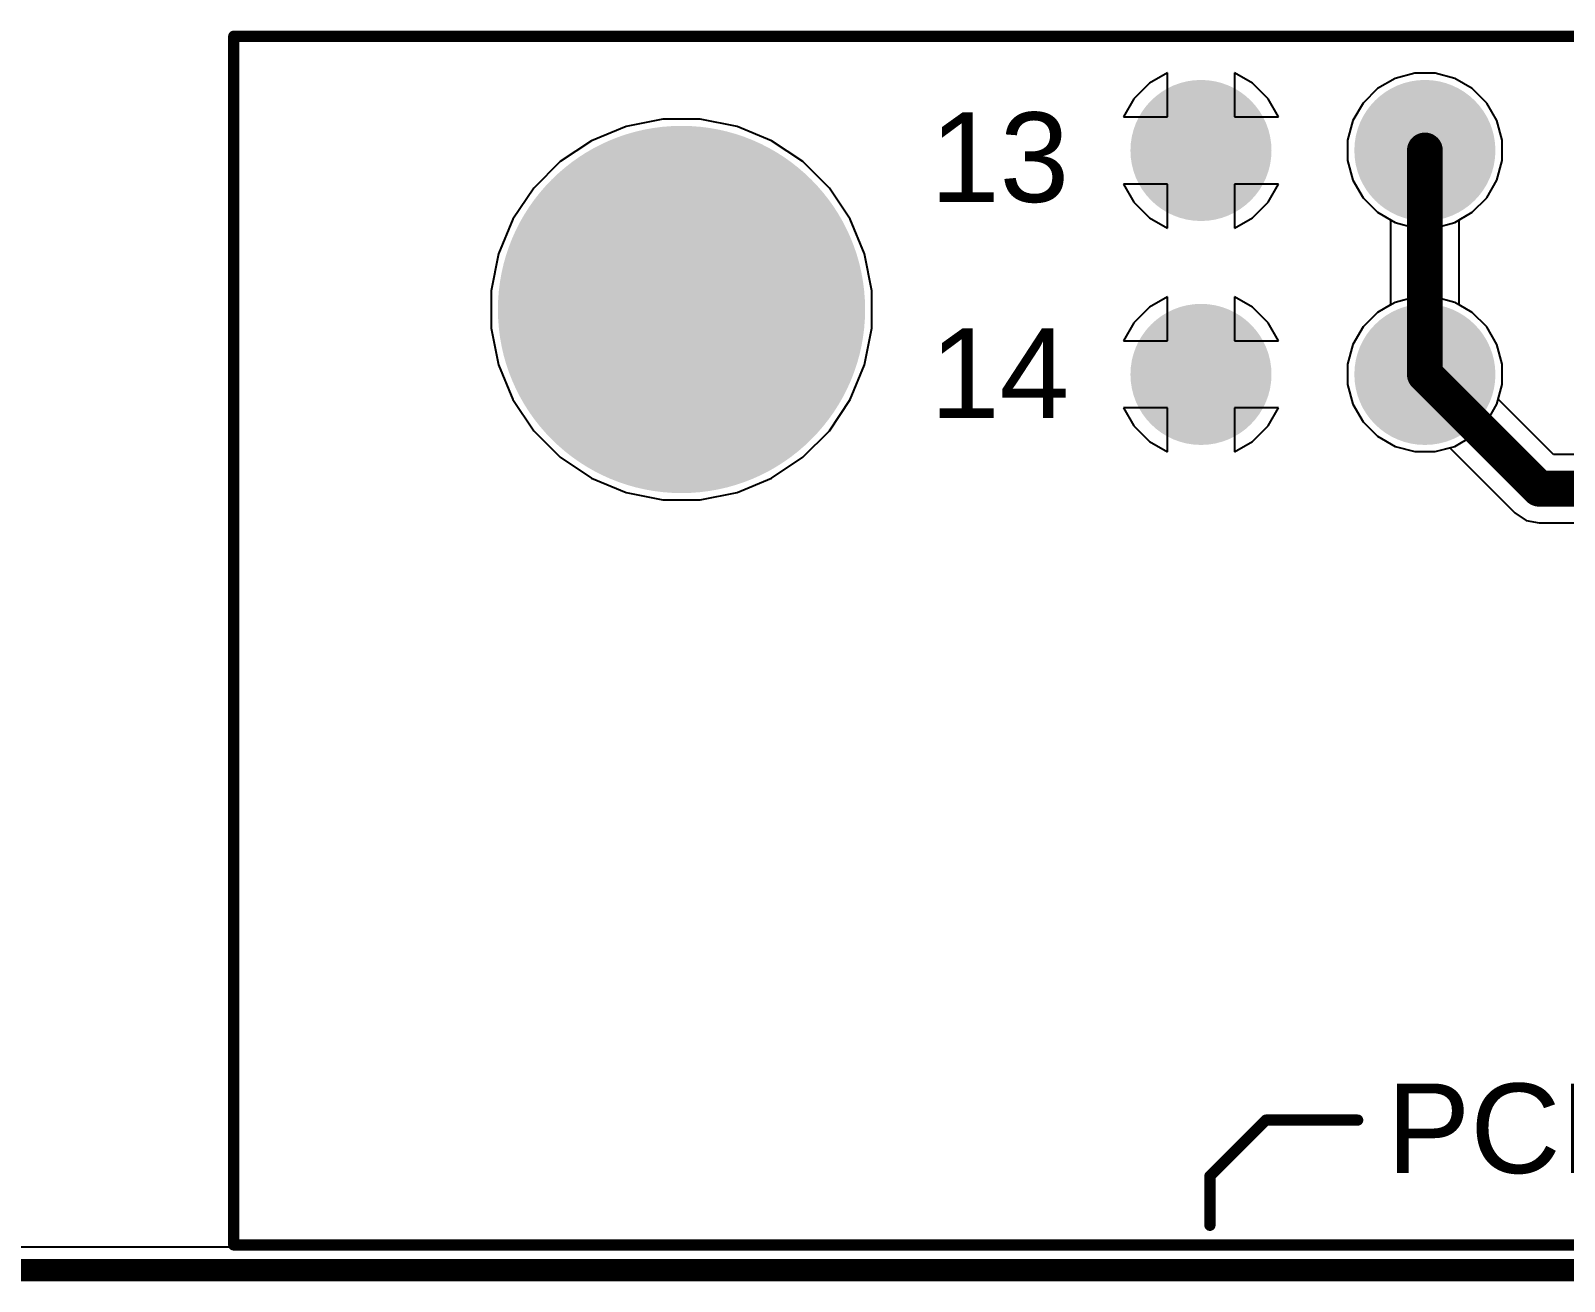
# Model space of a CAD drawing. Header units: inches. Extents: x -0.91 to 3.86, y -0.82 to 4.16.
# Drawn here: x 1.103 to 1.788, y -0.005 to 0.553 of the extents above; entities that cross this region are included whole.
import ezdxf

# ---------------------------------------------------------------- set-up
doc = ezdxf.new("R2010")
doc.units = ezdxf.units.IN
doc.header["$MEASUREMENT"] = 0
for name, color, linetype in [('Board Outline', 216, 'Continuous'), ('Bottom Layer 1', 5, 'Continuous'), ('Bottom Solder', 6, 'Continuous'), ('GND+Signal', 16, 'Continuous'), ('Multi-Layer', 9, 'Continuous'), ('Pad Holes', 156, 'Continuous'), ('PWR+Signal', 76, 'Continuous'), ('Top Layer 1', 1, 'Continuous'), ('Top Overlay', 2, 'Continuous'), ('Top Solder', 216, 'Continuous')]:
    doc.layers.add(name, color=color, linetype=linetype)
doc.styles.add('Arial', font='', dxfattribs={"height": 0.2})
doc.styles.get('Arial').set_extended_font_data('Arial')

# ---------------------------------------------------------------- blocks, each defined once
blk = doc.blocks.new('N3314_5302RB_206')
at = {"layer": 'Bottom Layer 1'}
h = blk.add_hatch(color=5, dxfattribs=at)
edge = h.paths.add_edge_path()
edge.add_arc((-0.3, 0.05), 0.0275, 0, 360)
h = blk.add_hatch(color=5, dxfattribs=at)
edge = h.paths.add_edge_path()
edge.add_arc((-0.2, 0.05), 0.0275, 0, 360)
h = blk.add_hatch(color=5, dxfattribs=at)
edge = h.paths.add_edge_path()
edge.add_arc((-0.532, -0.021), 0.078, 0, 360)
h = blk.add_hatch(color=5, dxfattribs=at)
edge = h.paths.add_edge_path()
edge.add_arc((-0.3, -0.05), 0.0275, 0, 360)
h = blk.add_hatch(color=5, dxfattribs=at)
edge = h.paths.add_edge_path()
edge.add_arc((-0.2, -0.05), 0.0275, 0, 360)
at = {"layer": 'Bottom Solder'}
h = blk.add_hatch(color=6, dxfattribs=at)
edge = h.paths.add_edge_path()
edge.add_arc((-0.3, 0.05), 0.0315, 0, 360)
h = blk.add_hatch(color=6, dxfattribs=at)
edge = h.paths.add_edge_path()
edge.add_arc((-0.2, 0.05), 0.0315, 0, 360)
h = blk.add_hatch(color=6, dxfattribs=at)
edge = h.paths.add_edge_path()
edge.add_arc((-0.532, -0.021), 0.082, 0, 360)
h = blk.add_hatch(color=6, dxfattribs=at)
edge = h.paths.add_edge_path()
edge.add_arc((-0.3, -0.05), 0.0315, 0, 360)
h = blk.add_hatch(color=6, dxfattribs=at)
edge = h.paths.add_edge_path()
edge.add_arc((-0.2, -0.05), 0.0315, 0, 360)
at = {"layer": 'GND+Signal'}
h = blk.add_hatch(color=16, dxfattribs=at)
edge = h.paths.add_edge_path()
edge.add_arc((-0.3, 0.05), 0.0275, 0, 360)
h = blk.add_hatch(color=16, dxfattribs=at)
edge = h.paths.add_edge_path()
edge.add_arc((-0.2, 0.05), 0.0275, 0, 360)
h = blk.add_hatch(color=16, dxfattribs=at)
edge = h.paths.add_edge_path()
edge.add_arc((-0.532, -0.021), 0.078, 0, 360)
h = blk.add_hatch(color=16, dxfattribs=at)
edge = h.paths.add_edge_path()
edge.add_arc((-0.3, -0.05), 0.0275, 0, 360)
h = blk.add_hatch(color=16, dxfattribs=at)
edge = h.paths.add_edge_path()
edge.add_arc((-0.2, -0.05), 0.0275, 0, 360)
at = {"layer": 'Multi-Layer'}
h = blk.add_hatch(color=9, dxfattribs=at)
edge = h.paths.add_edge_path()
edge.add_arc((-0.3, 0.05), 0.0275, 0, 360)
h = blk.add_hatch(color=9, dxfattribs=at)
edge = h.paths.add_edge_path()
edge.add_arc((-0.2, 0.05), 0.0275, 0, 360)
h = blk.add_hatch(color=9, dxfattribs=at)
edge = h.paths.add_edge_path()
edge.add_arc((-0.532, -0.021), 0.078, 0, 360)
h = blk.add_hatch(color=9, dxfattribs=at)
edge = h.paths.add_edge_path()
edge.add_arc((-0.3, -0.05), 0.0275, 0, 360)
h = blk.add_hatch(color=9, dxfattribs=at)
edge = h.paths.add_edge_path()
edge.add_arc((-0.2, -0.05), 0.0275, 0, 360)
at = {"layer": 'Pad Holes'}
h = blk.add_hatch(color=7, dxfattribs=at)
edge = h.paths.add_edge_path()
edge.add_arc((-0.3, 0.05), 0.0175, 0, 360)
h = blk.add_hatch(color=7, dxfattribs=at)
edge = h.paths.add_edge_path()
edge.add_arc((-0.2, 0.05), 0.0175, 0, 360)
h = blk.add_hatch(color=7, dxfattribs=at)
edge = h.paths.add_edge_path()
edge.add_arc((-0.532, -0.021), 0.058, 0, 360)
h = blk.add_hatch(color=7, dxfattribs=at)
edge = h.paths.add_edge_path()
edge.add_arc((-0.3, -0.05), 0.0175, 0, 360)
h = blk.add_hatch(color=7, dxfattribs=at)
edge = h.paths.add_edge_path()
edge.add_arc((-0.2, -0.05), 0.0175, 0, 360)
at = {"layer": 'PWR+Signal'}
h = blk.add_hatch(color=76, dxfattribs=at)
edge = h.paths.add_edge_path()
edge.add_arc((-0.3, 0.05), 0.0275, 0, 360)
h = blk.add_hatch(color=76, dxfattribs=at)
edge = h.paths.add_edge_path()
edge.add_arc((-0.2, 0.05), 0.0275, 0, 360)
h = blk.add_hatch(color=76, dxfattribs=at)
edge = h.paths.add_edge_path()
edge.add_arc((-0.532, -0.021), 0.078, 0, 360)
h = blk.add_hatch(color=76, dxfattribs=at)
edge = h.paths.add_edge_path()
edge.add_arc((-0.3, -0.05), 0.0275, 0, 360)
h = blk.add_hatch(color=76, dxfattribs=at)
edge = h.paths.add_edge_path()
edge.add_arc((-0.2, -0.05), 0.0275, 0, 360)
at = {"layer": 'Top Layer 1'}
h = blk.add_hatch(color=1, dxfattribs=at)
edge = h.paths.add_edge_path()
edge.add_arc((-0.3, 0.05), 0.0275, 0, 360)
h = blk.add_hatch(color=1, dxfattribs=at)
edge = h.paths.add_edge_path()
edge.add_arc((-0.2, 0.05), 0.0275, 0, 360)
h = blk.add_hatch(color=1, dxfattribs=at)
edge = h.paths.add_edge_path()
edge.add_arc((-0.532, -0.021), 0.078, 0, 360)
h = blk.add_hatch(color=1, dxfattribs=at)
edge = h.paths.add_edge_path()
edge.add_arc((-0.3, -0.05), 0.0275, 0, 360)
h = blk.add_hatch(color=1, dxfattribs=at)
edge = h.paths.add_edge_path()
edge.add_arc((-0.2, -0.05), 0.0275, 0, 360)
at = {"layer": 'Top Solder'}
h = blk.add_hatch(color=216, dxfattribs=at)
edge = h.paths.add_edge_path()
edge.add_arc((-0.3, 0.05), 0.0315, 0, 360)
h = blk.add_hatch(color=216, dxfattribs=at)
edge = h.paths.add_edge_path()
edge.add_arc((-0.2, 0.05), 0.0315, 0, 360)
h = blk.add_hatch(color=216, dxfattribs=at)
edge = h.paths.add_edge_path()
edge.add_arc((-0.532, -0.021), 0.082, 0, 360)
h = blk.add_hatch(color=216, dxfattribs=at)
edge = h.paths.add_edge_path()
edge.add_arc((-0.3, -0.05), 0.0315, 0, 360)
h = blk.add_hatch(color=216, dxfattribs=at)
edge = h.paths.add_edge_path()
edge.add_arc((-0.2, -0.05), 0.0315, 0, 360)
at = {"layer": 'Top Overlay'}
for points in [[(-0.732, -0.43876, 0.005, 0.005, 0), (-0.732, 0.101, 0.005, 0.005, 0)], [(-0.732, 0.101, 0.005, 0.005, 0), (0.732, 0.101, 0.005, 0.005, 0)], [(-0.296, -0.408, 0.005, 0.005, 0), (-0.271, -0.383, 0.005, 0.005, 0)], [(-0.271, -0.383, 0.005, 0.005, 0), (-0.23, -0.383, 0.005, 0.005, 0)], [(-0.296, -0.43, 0.005, 0.005, 0), (-0.296, -0.408, 0.005, 0.005, 0)], [(-0.732, -0.43876, 0.005, 0.005, 0), (0.732, -0.43876, 0.005, 0.005, 0)]]:
    blk.add_lwpolyline(points, format="xyseb", dxfattribs=at)
for points in [[(-0.73325, 0.101, 0.0025, 0.0025, 1), (-0.73075, 0.101, 0.0025, 0.0025, 1)], [(-0.73325, 0.101, 0.0025, 0.0025, 1), (-0.73075, 0.101, 0.0025, 0.0025, 1)], [(-0.27225, -0.383, 0.0025, 0.0025, 1), (-0.26975, -0.383, 0.0025, 0.0025, 1)], [(-0.27225, -0.383, 0.0025, 0.0025, 1), (-0.26975, -0.383, 0.0025, 0.0025, 1)], [(-0.23125, -0.383, 0.0025, 0.0025, 1), (-0.22875, -0.383, 0.0025, 0.0025, 1)], [(-0.29725, -0.408, 0.0025, 0.0025, 1), (-0.29475, -0.408, 0.0025, 0.0025, 1)], [(-0.29725, -0.408, 0.0025, 0.0025, 1), (-0.29475, -0.408, 0.0025, 0.0025, 1)], [(-0.29725, -0.43, 0.0025, 0.0025, 1), (-0.29475, -0.43, 0.0025, 0.0025, 1)], [(-0.73325, -0.43876, 0.0025, 0.0025, 1), (-0.73075, -0.43876, 0.0025, 0.0025, 1)], [(-0.73325, -0.43876, 0.0025, 0.0025, 1), (-0.73075, -0.43876, 0.0025, 0.0025, 1)]]:
    blk.add_lwpolyline(points, format="xyseb", close=True, dxfattribs=at)
at = {"layer": 'Top Overlay', "style": 'Arial'}
for s, p in [('13', (-0.421, 0.027)), ('14', (-0.421, -0.06945)), ('PCB Edge', (-0.217, -0.40667))]:
    blk.add_text(s, height=0.04, rotation=360, dxfattribs=at).set_placement(p)

msp = doc.modelspace()

# ---------------------------------------------------------------- linework, layer by layer
at = {"layer": 'Board Outline'}
msp.add_lwpolyline([(0, 0, 0.01, 0.01, 0), (3.85, 0, 0.01, 0.01, 0)], format="xyseb", dxfattribs=at)
at = {"layer": 'Bottom Layer 1'}
for p, q in [((1.611, 0.53464), (1.60298, 0.53001)), ((1.611, 0.515), (1.611, 0.53464)), ((1.64903, 0.53001), (1.641, 0.53464)), ((1.641, 0.53464), (1.641, 0.515)), ((1.72146, 0.5345), (1.71268, 0.53215)), ((1.73054, 0.5345), (1.72146, 0.5345)), ((1.73932, 0.53215), (1.73054, 0.5345)), ((1.60298, 0.53001), (1.59599, 0.52303)), ((1.65601, 0.52303), (1.64903, 0.53001)), ((1.70482, 0.52761), (1.69839, 0.52118)), ((1.71268, 0.53215), (1.70482, 0.52761)), ((1.74718, 0.52761), (1.73932, 0.53215)), ((1.75361, 0.52118), (1.74718, 0.52761)), ((1.59599, 0.52303), (1.59136, 0.515)), ((1.66064, 0.515), (1.65601, 0.52303)), ((1.69839, 0.52118), (1.69385, 0.51332)), ((1.75815, 0.51332), (1.75361, 0.52118)), ((1.38563, 0.514), (1.36921, 0.51073)), ((1.40237, 0.514), (1.38563, 0.514)), ((1.41879, 0.51073), (1.40237, 0.514)), ((1.59136, 0.515), (1.611, 0.515)), ((1.641, 0.515), (1.66064, 0.515)), ((1.36921, 0.51073), (1.35374, 0.50433)), ((1.43426, 0.50433), (1.41879, 0.51073)), ((1.69385, 0.51332), (1.6915, 0.50454)), ((1.7605, 0.50454), (1.75815, 0.51332)), ((1.35374, 0.50433), (1.33982, 0.49502)), ((1.44819, 0.49502), (1.43426, 0.50433)), ((1.6915, 0.50454), (1.6915, 0.49546)), ((1.7605, 0.49546), (1.7605, 0.50454)), ((1.33982, 0.49502), (1.32798, 0.48318)), ((1.46002, 0.48318), (1.44819, 0.49502)), ((1.6915, 0.49546), (1.69385, 0.48668)), ((1.75815, 0.48668), (1.7605, 0.49546)), ((1.69385, 0.48668), (1.69839, 0.47882)), ((1.75361, 0.47882), (1.75815, 0.48668)), ((1.32798, 0.48318), (1.31867, 0.46926)), ((1.46933, 0.46926), (1.46002, 0.48318)), ((1.611, 0.485), (1.59136, 0.485)), ((1.59136, 0.485), (1.59599, 0.47697)), ((1.611, 0.46536), (1.611, 0.485)), ((1.66064, 0.485), (1.641, 0.485)), ((1.641, 0.485), (1.641, 0.46536)), ((1.65601, 0.47697), (1.66064, 0.485)), ((1.59599, 0.47697), (1.60298, 0.46999)), ((1.64903, 0.46999), (1.65601, 0.47697)), ((1.69839, 0.47882), (1.70482, 0.47239)), ((1.74718, 0.47239), (1.75361, 0.47882)), ((1.31867, 0.46926), (1.31227, 0.45379)), ((1.47573, 0.45379), (1.46933, 0.46926)), ((1.60298, 0.46999), (1.611, 0.46536)), ((1.641, 0.46536), (1.64903, 0.46999)), ((1.70482, 0.47239), (1.71071, 0.46899)), ((1.71071, 0.46899), (1.71071, 0.43101)), ((1.74129, 0.46899), (1.74718, 0.47239)), ((1.74129, 0.43101), (1.74129, 0.46899)), ((1.31227, 0.45379), (1.309, 0.43737)), ((1.479, 0.43737), (1.47573, 0.45379)), ((1.309, 0.43737), (1.309, 0.42063)), ((1.479, 0.42063), (1.479, 0.43737)), ((1.611, 0.43464), (1.60298, 0.43001)), ((1.611, 0.415), (1.611, 0.43464)), ((1.64903, 0.43001), (1.641, 0.43464)), ((1.641, 0.43464), (1.641, 0.415)), ((1.60298, 0.43001), (1.59599, 0.42303)), ((1.65601, 0.42303), (1.64903, 0.43001)), ((1.70482, 0.42761), (1.69839, 0.42118)), ((1.71071, 0.43101), (1.70482, 0.42761)), ((1.74718, 0.42761), (1.74129, 0.43101)), ((1.75361, 0.42118), (1.74718, 0.42761)), ((1.309, 0.42063), (1.31227, 0.40421)), ((1.47573, 0.40421), (1.479, 0.42063)), ((1.59599, 0.42303), (1.59136, 0.415)), ((1.66064, 0.415), (1.65601, 0.42303)), ((1.69839, 0.42118), (1.69385, 0.41332)), ((1.75815, 0.41332), (1.75361, 0.42118)), ((1.59136, 0.415), (1.611, 0.415)), ((1.641, 0.415), (1.66064, 0.415)), ((1.69385, 0.41332), (1.6915, 0.40454)), ((1.7605, 0.40454), (1.75815, 0.41332)), ((1.31227, 0.40421), (1.31867, 0.38874)), ((1.46933, 0.38874), (1.47573, 0.40421)), ((1.6915, 0.40454), (1.6915, 0.39546)), ((1.7605, 0.39546), (1.7605, 0.40454)), ((1.6915, 0.39546), (1.69385, 0.38668)), ((1.75874, 0.38889), (1.7605, 0.39546)), ((1.31867, 0.38874), (1.32798, 0.37482)), ((1.46002, 0.37482), (1.46933, 0.38874)), ((1.611, 0.385), (1.59136, 0.385)), ((1.59136, 0.385), (1.59599, 0.37697)), ((1.611, 0.36536), (1.611, 0.385)), ((1.66064, 0.385), (1.641, 0.385)), ((1.641, 0.385), (1.641, 0.36536)), ((1.65601, 0.37697), (1.66064, 0.385)), ((1.69385, 0.38668), (1.69839, 0.37882)), ((1.7834, 0.36423), (1.75874, 0.38889)), ((1.59599, 0.37697), (1.60298, 0.36999)), ((1.64903, 0.36999), (1.65601, 0.37697)), ((1.69839, 0.37882), (1.70482, 0.37239)), ((1.32798, 0.37482), (1.33982, 0.36298)), ((1.44819, 0.36298), (1.46002, 0.37482)), ((1.60298, 0.36999), (1.611, 0.36536)), ((1.641, 0.36536), (1.64903, 0.36999)), ((1.70482, 0.37239), (1.71268, 0.36785)), ((1.71268, 0.36785), (1.72146, 0.3655)), ((1.72146, 0.3655), (1.73054, 0.3655)), ((1.73054, 0.3655), (1.73711, 0.36726)), ((1.73711, 0.36726), (1.76625, 0.33813)), ((1.80895, 0.36423), (1.7834, 0.36423)), ((1.33982, 0.36298), (1.35374, 0.35367)), ((1.43426, 0.35367), (1.44819, 0.36298)), ((1.35374, 0.35367), (1.36921, 0.34727)), ((1.41879, 0.34727), (1.43426, 0.35367)), ((1.36921, 0.34727), (1.38563, 0.344)), ((1.38563, 0.344), (1.40237, 0.344)), ((1.40237, 0.344), (1.41879, 0.34727)), ((1.76625, 0.33813), (1.77121, 0.33481)), ((1.77121, 0.33481), (1.77706, 0.33365)), ((1.77706, 0.33365), (2.30294, 0.33365)), ((3.8398, 0.0102), (0.0102, 0.0102))]:
    msp.add_line(p, q, dxfattribs=at)
for points in [[(1.726, 0.4, 0.016, 0.016, 0), (1.726, 0.5, 0.016, 0.016, 0)], [(1.726, 0.4, 0.016, 0.016, 0), (1.77706, 0.34894, 0.016, 0.016, 0)], [(1.77706, 0.34894, 0.016, 0.016, 0), (2.30294, 0.34894, 0.016, 0.016, 0)]]:
    msp.add_lwpolyline(points, format="xyseb", dxfattribs=at)
for points in [[(1.722, 0.5, 0.008, 0.008, 1), (1.73, 0.5, 0.008, 0.008, 1)], [(1.722, 0.4, 0.008, 0.008, 1), (1.73, 0.4, 0.008, 0.008, 1)], [(1.722, 0.4, 0.008, 0.008, 1), (1.73, 0.4, 0.008, 0.008, 1)], [(1.77306, 0.34894, 0.008, 0.008, 1), (1.78106, 0.34894, 0.008, 0.008, 1)], [(1.77306, 0.34894, 0.008, 0.008, 1), (1.78106, 0.34894, 0.008, 0.008, 1)]]:
    msp.add_lwpolyline(points, format="xyseb", close=True, dxfattribs=at)
at = {"layer": 'GND+Signal'}
for p, q in [((1.611, 0.53464), (1.60298, 0.53001)), ((1.611, 0.515), (1.611, 0.53464)), ((1.64903, 0.53001), (1.641, 0.53464)), ((1.641, 0.53464), (1.641, 0.515)), ((1.72146, 0.5345), (1.71268, 0.53215)), ((1.73054, 0.5345), (1.72146, 0.5345)), ((1.73932, 0.53215), (1.73054, 0.5345)), ((1.60298, 0.53001), (1.59599, 0.52303)), ((1.65601, 0.52303), (1.64903, 0.53001)), ((1.70482, 0.52761), (1.69839, 0.52118)), ((1.71268, 0.53215), (1.70482, 0.52761)), ((1.74718, 0.52761), (1.73932, 0.53215)), ((1.75361, 0.52118), (1.74718, 0.52761)), ((1.59599, 0.52303), (1.59136, 0.515)), ((1.66064, 0.515), (1.65601, 0.52303)), ((1.69839, 0.52118), (1.69385, 0.51332)), ((1.75815, 0.51332), (1.75361, 0.52118)), ((1.38563, 0.514), (1.36921, 0.51073)), ((1.40237, 0.514), (1.38563, 0.514)), ((1.41879, 0.51073), (1.40237, 0.514)), ((1.59136, 0.515), (1.611, 0.515)), ((1.641, 0.515), (1.66064, 0.515)), ((1.36921, 0.51073), (1.35374, 0.50433)), ((1.43426, 0.50433), (1.41879, 0.51073)), ((1.69385, 0.51332), (1.6915, 0.50454)), ((1.7605, 0.50454), (1.75815, 0.51332)), ((1.35374, 0.50433), (1.33982, 0.49502)), ((1.44819, 0.49502), (1.43426, 0.50433)), ((1.6915, 0.50454), (1.6915, 0.49546)), ((1.7605, 0.49546), (1.7605, 0.50454)), ((1.33982, 0.49502), (1.32798, 0.48318)), ((1.46002, 0.48318), (1.44819, 0.49502)), ((1.6915, 0.49546), (1.69385, 0.48668)), ((1.75815, 0.48668), (1.7605, 0.49546)), ((1.69385, 0.48668), (1.69839, 0.47882)), ((1.75361, 0.47882), (1.75815, 0.48668)), ((1.32798, 0.48318), (1.31867, 0.46926)), ((1.46933, 0.46926), (1.46002, 0.48318)), ((1.611, 0.485), (1.59136, 0.485)), ((1.59136, 0.485), (1.59599, 0.47697)), ((1.611, 0.46536), (1.611, 0.485)), ((1.66064, 0.485), (1.641, 0.485)), ((1.641, 0.485), (1.641, 0.46536)), ((1.65601, 0.47697), (1.66064, 0.485)), ((1.59599, 0.47697), (1.60298, 0.46999)), ((1.64903, 0.46999), (1.65601, 0.47697)), ((1.69839, 0.47882), (1.70482, 0.47239)), ((1.74718, 0.47239), (1.75361, 0.47882)), ((1.31867, 0.46926), (1.31227, 0.45379)), ((1.47573, 0.45379), (1.46933, 0.46926)), ((1.60298, 0.46999), (1.611, 0.46536)), ((1.641, 0.46536), (1.64903, 0.46999)), ((1.70482, 0.47239), (1.71268, 0.46785)), ((1.71268, 0.46785), (1.72146, 0.4655)), ((1.73054, 0.4655), (1.73932, 0.46785)), ((1.73932, 0.46785), (1.74718, 0.47239)), ((1.72146, 0.4655), (1.73054, 0.4655)), ((1.31227, 0.45379), (1.309, 0.43737)), ((1.479, 0.43737), (1.47573, 0.45379)), ((1.309, 0.43737), (1.309, 0.42063)), ((1.479, 0.42063), (1.479, 0.43737)), ((1.611, 0.43464), (1.60298, 0.43001)), ((1.611, 0.415), (1.611, 0.43464)), ((1.64903, 0.43001), (1.641, 0.43464)), ((1.641, 0.43464), (1.641, 0.415)), ((1.71268, 0.43215), (1.70482, 0.42761)), ((1.72146, 0.4345), (1.71268, 0.43215)), ((1.73054, 0.4345), (1.72146, 0.4345)), ((1.73932, 0.43215), (1.73054, 0.4345)), ((1.74718, 0.42761), (1.73932, 0.43215)), ((1.60298, 0.43001), (1.59599, 0.42303)), ((1.65601, 0.42303), (1.64903, 0.43001)), ((1.70482, 0.42761), (1.69839, 0.42118)), ((1.75361, 0.42118), (1.74718, 0.42761)), ((1.309, 0.42063), (1.31227, 0.40421)), ((1.47573, 0.40421), (1.479, 0.42063)), ((1.59599, 0.42303), (1.59136, 0.415)), ((1.66064, 0.415), (1.65601, 0.42303)), ((1.69839, 0.42118), (1.69385, 0.41332)), ((1.75815, 0.41332), (1.75361, 0.42118)), ((1.59136, 0.415), (1.611, 0.415)), ((1.641, 0.415), (1.66064, 0.415)), ((1.69385, 0.41332), (1.6915, 0.40454)), ((1.7605, 0.40454), (1.75815, 0.41332)), ((1.31227, 0.40421), (1.31867, 0.38874)), ((1.46933, 0.38874), (1.47573, 0.40421)), ((1.6915, 0.40454), (1.6915, 0.39546)), ((1.7605, 0.39546), (1.7605, 0.40454)), ((1.6915, 0.39546), (1.69385, 0.38668)), ((1.75815, 0.38668), (1.7605, 0.39546)), ((1.31867, 0.38874), (1.32798, 0.37482)), ((1.46002, 0.37482), (1.46933, 0.38874)), ((1.611, 0.385), (1.59136, 0.385)), ((1.59136, 0.385), (1.59599, 0.37697)), ((1.611, 0.36536), (1.611, 0.385)), ((1.66064, 0.385), (1.641, 0.385)), ((1.641, 0.385), (1.641, 0.36536)), ((1.65601, 0.37697), (1.66064, 0.385)), ((1.69385, 0.38668), (1.69839, 0.37882)), ((1.75361, 0.37882), (1.75815, 0.38668)), ((1.59599, 0.37697), (1.60298, 0.36999)), ((1.64903, 0.36999), (1.65601, 0.37697)), ((1.69839, 0.37882), (1.70482, 0.37239)), ((1.74718, 0.37239), (1.75361, 0.37882)), ((1.32798, 0.37482), (1.33982, 0.36298)), ((1.44819, 0.36298), (1.46002, 0.37482)), ((1.60298, 0.36999), (1.611, 0.36536)), ((1.641, 0.36536), (1.64903, 0.36999)), ((1.70482, 0.37239), (1.71268, 0.36785)), ((1.73932, 0.36785), (1.74718, 0.37239)), ((1.71268, 0.36785), (1.72146, 0.3655)), ((1.72146, 0.3655), (1.73054, 0.3655)), ((1.73054, 0.3655), (1.73932, 0.36785)), ((1.33982, 0.36298), (1.35374, 0.35367)), ((1.43426, 0.35367), (1.44819, 0.36298)), ((1.35374, 0.35367), (1.36921, 0.34727)), ((1.41879, 0.34727), (1.43426, 0.35367)), ((1.36921, 0.34727), (1.38563, 0.344)), ((1.38563, 0.344), (1.40237, 0.344)), ((1.40237, 0.344), (1.41879, 0.34727)), ((3.8398, 0.0102), (0.0102, 0.0102))]:
    msp.add_line(p, q, dxfattribs=at)
at = {"layer": 'PWR+Signal'}
for p, q in [((1.611, 0.53464), (1.60298, 0.53001)), ((1.611, 0.515), (1.611, 0.53464)), ((1.64903, 0.53001), (1.641, 0.53464)), ((1.641, 0.53464), (1.641, 0.515)), ((1.72146, 0.5345), (1.71268, 0.53215)), ((1.73054, 0.5345), (1.72146, 0.5345)), ((1.73932, 0.53215), (1.73054, 0.5345)), ((1.60298, 0.53001), (1.59599, 0.52303)), ((1.65601, 0.52303), (1.64903, 0.53001)), ((1.70482, 0.52761), (1.69839, 0.52118)), ((1.71268, 0.53215), (1.70482, 0.52761)), ((1.74718, 0.52761), (1.73932, 0.53215)), ((1.75361, 0.52118), (1.74718, 0.52761)), ((1.59599, 0.52303), (1.59136, 0.515)), ((1.66064, 0.515), (1.65601, 0.52303)), ((1.69839, 0.52118), (1.69385, 0.51332)), ((1.75815, 0.51332), (1.75361, 0.52118)), ((1.38563, 0.514), (1.36921, 0.51073)), ((1.40237, 0.514), (1.38563, 0.514)), ((1.41879, 0.51073), (1.40237, 0.514)), ((1.59136, 0.515), (1.611, 0.515)), ((1.641, 0.515), (1.66064, 0.515)), ((1.36921, 0.51073), (1.35374, 0.50433)), ((1.43426, 0.50433), (1.41879, 0.51073)), ((1.69385, 0.51332), (1.6915, 0.50454)), ((1.7605, 0.50454), (1.75815, 0.51332)), ((1.35374, 0.50433), (1.33982, 0.49502)), ((1.44819, 0.49502), (1.43426, 0.50433)), ((1.6915, 0.50454), (1.6915, 0.49546)), ((1.7605, 0.49546), (1.7605, 0.50454)), ((1.33982, 0.49502), (1.32798, 0.48318)), ((1.46002, 0.48318), (1.44819, 0.49502)), ((1.6915, 0.49546), (1.69385, 0.48668)), ((1.75815, 0.48668), (1.7605, 0.49546)), ((1.69385, 0.48668), (1.69839, 0.47882)), ((1.75361, 0.47882), (1.75815, 0.48668)), ((1.32798, 0.48318), (1.31867, 0.46926)), ((1.46933, 0.46926), (1.46002, 0.48318)), ((1.611, 0.485), (1.59136, 0.485)), ((1.59136, 0.485), (1.59599, 0.47697)), ((1.611, 0.46536), (1.611, 0.485)), ((1.66064, 0.485), (1.641, 0.485)), ((1.641, 0.485), (1.641, 0.46536)), ((1.65601, 0.47697), (1.66064, 0.485)), ((1.59599, 0.47697), (1.60298, 0.46999)), ((1.64903, 0.46999), (1.65601, 0.47697)), ((1.69839, 0.47882), (1.70482, 0.47239)), ((1.74718, 0.47239), (1.75361, 0.47882)), ((1.31867, 0.46926), (1.31227, 0.45379)), ((1.47573, 0.45379), (1.46933, 0.46926)), ((1.60298, 0.46999), (1.611, 0.46536)), ((1.641, 0.46536), (1.64903, 0.46999)), ((1.70482, 0.47239), (1.71268, 0.46785)), ((1.71268, 0.46785), (1.72146, 0.4655)), ((1.73054, 0.4655), (1.73932, 0.46785)), ((1.73932, 0.46785), (1.74718, 0.47239)), ((1.72146, 0.4655), (1.73054, 0.4655)), ((1.31227, 0.45379), (1.309, 0.43737)), ((1.479, 0.43737), (1.47573, 0.45379)), ((1.309, 0.43737), (1.309, 0.42063)), ((1.479, 0.42063), (1.479, 0.43737)), ((1.611, 0.43464), (1.60298, 0.43001)), ((1.611, 0.415), (1.611, 0.43464)), ((1.64903, 0.43001), (1.641, 0.43464)), ((1.641, 0.43464), (1.641, 0.415)), ((1.71268, 0.43215), (1.70482, 0.42761)), ((1.72146, 0.4345), (1.71268, 0.43215)), ((1.73054, 0.4345), (1.72146, 0.4345)), ((1.73932, 0.43215), (1.73054, 0.4345)), ((1.74718, 0.42761), (1.73932, 0.43215)), ((1.60298, 0.43001), (1.59599, 0.42303)), ((1.65601, 0.42303), (1.64903, 0.43001)), ((1.70482, 0.42761), (1.69839, 0.42118)), ((1.75361, 0.42118), (1.74718, 0.42761)), ((1.309, 0.42063), (1.31227, 0.40421)), ((1.47573, 0.40421), (1.479, 0.42063)), ((1.59599, 0.42303), (1.59136, 0.415)), ((1.66064, 0.415), (1.65601, 0.42303)), ((1.69839, 0.42118), (1.69385, 0.41332)), ((1.75815, 0.41332), (1.75361, 0.42118)), ((1.59136, 0.415), (1.611, 0.415)), ((1.641, 0.415), (1.66064, 0.415)), ((1.69385, 0.41332), (1.6915, 0.40454)), ((1.7605, 0.40454), (1.75815, 0.41332)), ((1.31227, 0.40421), (1.31867, 0.38874)), ((1.46933, 0.38874), (1.47573, 0.40421)), ((1.6915, 0.40454), (1.6915, 0.39546)), ((1.7605, 0.39546), (1.7605, 0.40454)), ((1.6915, 0.39546), (1.69385, 0.38668)), ((1.75815, 0.38668), (1.7605, 0.39546)), ((1.31867, 0.38874), (1.32798, 0.37482)), ((1.46002, 0.37482), (1.46933, 0.38874)), ((1.611, 0.385), (1.59136, 0.385)), ((1.59136, 0.385), (1.59599, 0.37697)), ((1.611, 0.36536), (1.611, 0.385)), ((1.66064, 0.385), (1.641, 0.385)), ((1.641, 0.385), (1.641, 0.36536)), ((1.65601, 0.37697), (1.66064, 0.385)), ((1.69385, 0.38668), (1.69839, 0.37882)), ((1.75361, 0.37882), (1.75815, 0.38668)), ((1.59599, 0.37697), (1.60298, 0.36999)), ((1.64903, 0.36999), (1.65601, 0.37697)), ((1.69839, 0.37882), (1.70482, 0.37239)), ((1.74718, 0.37239), (1.75361, 0.37882)), ((1.32798, 0.37482), (1.33982, 0.36298)), ((1.44819, 0.36298), (1.46002, 0.37482)), ((1.60298, 0.36999), (1.611, 0.36536)), ((1.641, 0.36536), (1.64903, 0.36999)), ((1.70482, 0.37239), (1.71268, 0.36785)), ((1.73932, 0.36785), (1.74718, 0.37239)), ((1.71268, 0.36785), (1.72146, 0.3655)), ((1.72146, 0.3655), (1.73054, 0.3655)), ((1.73054, 0.3655), (1.73932, 0.36785)), ((1.33982, 0.36298), (1.35374, 0.35367)), ((1.43426, 0.35367), (1.44819, 0.36298)), ((1.35374, 0.35367), (1.36921, 0.34727)), ((1.41879, 0.34727), (1.43426, 0.35367)), ((1.36921, 0.34727), (1.38563, 0.344)), ((1.38563, 0.344), (1.40237, 0.344)), ((1.40237, 0.344), (1.41879, 0.34727)), ((3.8398, 0.0102), (0.0102, 0.0102))]:
    msp.add_line(p, q, dxfattribs=at)
at = {"layer": 'Top Layer 1'}
for p, q in [((1.611, 0.53464), (1.60298, 0.53001)), ((1.611, 0.515), (1.611, 0.53464)), ((1.64903, 0.53001), (1.641, 0.53464)), ((1.641, 0.53464), (1.641, 0.515)), ((1.72146, 0.5345), (1.71268, 0.53215)), ((1.73054, 0.5345), (1.72146, 0.5345)), ((1.73932, 0.53215), (1.73054, 0.5345)), ((1.60298, 0.53001), (1.59599, 0.52303)), ((1.65601, 0.52303), (1.64903, 0.53001)), ((1.70482, 0.52761), (1.69839, 0.52118)), ((1.71268, 0.53215), (1.70482, 0.52761)), ((1.74718, 0.52761), (1.73932, 0.53215)), ((1.75361, 0.52118), (1.74718, 0.52761)), ((1.59599, 0.52303), (1.59136, 0.515)), ((1.66064, 0.515), (1.65601, 0.52303)), ((1.69839, 0.52118), (1.69385, 0.51332)), ((1.75815, 0.51332), (1.75361, 0.52118)), ((1.38563, 0.514), (1.36921, 0.51073)), ((1.40237, 0.514), (1.38563, 0.514)), ((1.41879, 0.51073), (1.40237, 0.514)), ((1.59136, 0.515), (1.611, 0.515)), ((1.641, 0.515), (1.66064, 0.515)), ((1.36921, 0.51073), (1.35374, 0.50433)), ((1.43426, 0.50433), (1.41879, 0.51073)), ((1.69385, 0.51332), (1.6915, 0.50454)), ((1.7605, 0.50454), (1.75815, 0.51332)), ((1.35374, 0.50433), (1.33982, 0.49502)), ((1.44819, 0.49502), (1.43426, 0.50433)), ((1.6915, 0.50454), (1.6915, 0.49546)), ((1.7605, 0.49546), (1.7605, 0.50454)), ((1.33982, 0.49502), (1.32798, 0.48318)), ((1.46002, 0.48318), (1.44819, 0.49502)), ((1.6915, 0.49546), (1.69385, 0.48668)), ((1.75815, 0.48668), (1.7605, 0.49546)), ((1.69385, 0.48668), (1.69839, 0.47882)), ((1.75361, 0.47882), (1.75815, 0.48668)), ((1.32798, 0.48318), (1.31867, 0.46926)), ((1.46933, 0.46926), (1.46002, 0.48318)), ((1.611, 0.485), (1.59136, 0.485)), ((1.59136, 0.485), (1.59599, 0.47697)), ((1.611, 0.46536), (1.611, 0.485)), ((1.66064, 0.485), (1.641, 0.485)), ((1.641, 0.485), (1.641, 0.46536)), ((1.65601, 0.47697), (1.66064, 0.485)), ((1.59599, 0.47697), (1.60298, 0.46999)), ((1.64903, 0.46999), (1.65601, 0.47697)), ((1.69839, 0.47882), (1.70482, 0.47239)), ((1.74718, 0.47239), (1.75361, 0.47882)), ((1.31867, 0.46926), (1.31227, 0.45379)), ((1.47573, 0.45379), (1.46933, 0.46926)), ((1.60298, 0.46999), (1.611, 0.46536)), ((1.641, 0.46536), (1.64903, 0.46999)), ((1.70482, 0.47239), (1.71268, 0.46785)), ((1.71268, 0.46785), (1.72146, 0.4655)), ((1.73054, 0.4655), (1.73932, 0.46785)), ((1.73932, 0.46785), (1.74718, 0.47239)), ((1.72146, 0.4655), (1.73054, 0.4655)), ((1.31227, 0.45379), (1.309, 0.43737)), ((1.479, 0.43737), (1.47573, 0.45379)), ((1.309, 0.43737), (1.309, 0.42063)), ((1.479, 0.42063), (1.479, 0.43737)), ((1.611, 0.43464), (1.60298, 0.43001)), ((1.611, 0.415), (1.611, 0.43464)), ((1.64903, 0.43001), (1.641, 0.43464)), ((1.641, 0.43464), (1.641, 0.415)), ((1.71268, 0.43215), (1.70482, 0.42761)), ((1.72146, 0.4345), (1.71268, 0.43215)), ((1.73054, 0.4345), (1.72146, 0.4345)), ((1.73932, 0.43215), (1.73054, 0.4345)), ((1.74718, 0.42761), (1.73932, 0.43215)), ((1.60298, 0.43001), (1.59599, 0.42303)), ((1.65601, 0.42303), (1.64903, 0.43001)), ((1.70482, 0.42761), (1.69839, 0.42118)), ((1.75361, 0.42118), (1.74718, 0.42761)), ((1.309, 0.42063), (1.31227, 0.40421)), ((1.47573, 0.40421), (1.479, 0.42063)), ((1.59599, 0.42303), (1.59136, 0.415)), ((1.66064, 0.415), (1.65601, 0.42303)), ((1.69839, 0.42118), (1.69385, 0.41332)), ((1.75815, 0.41332), (1.75361, 0.42118)), ((1.59136, 0.415), (1.611, 0.415)), ((1.641, 0.415), (1.66064, 0.415)), ((1.69385, 0.41332), (1.6915, 0.40454)), ((1.7605, 0.40454), (1.75815, 0.41332)), ((1.31227, 0.40421), (1.31867, 0.38874)), ((1.46933, 0.38874), (1.47573, 0.40421)), ((1.6915, 0.40454), (1.6915, 0.39546)), ((1.7605, 0.39546), (1.7605, 0.40454)), ((1.6915, 0.39546), (1.69385, 0.38668)), ((1.75815, 0.38668), (1.7605, 0.39546)), ((1.31867, 0.38874), (1.32798, 0.37482)), ((1.46002, 0.37482), (1.46933, 0.38874)), ((1.611, 0.385), (1.59136, 0.385)), ((1.59136, 0.385), (1.59599, 0.37697)), ((1.611, 0.36536), (1.611, 0.385)), ((1.66064, 0.385), (1.641, 0.385)), ((1.641, 0.385), (1.641, 0.36536)), ((1.65601, 0.37697), (1.66064, 0.385)), ((1.69385, 0.38668), (1.69839, 0.37882)), ((1.75361, 0.37882), (1.75815, 0.38668)), ((1.59599, 0.37697), (1.60298, 0.36999)), ((1.64903, 0.36999), (1.65601, 0.37697)), ((1.69839, 0.37882), (1.70482, 0.37239)), ((1.74718, 0.37239), (1.75361, 0.37882)), ((1.32798, 0.37482), (1.33982, 0.36298)), ((1.44819, 0.36298), (1.46002, 0.37482)), ((1.60298, 0.36999), (1.611, 0.36536)), ((1.641, 0.36536), (1.64903, 0.36999)), ((1.70482, 0.37239), (1.71268, 0.36785)), ((1.73932, 0.36785), (1.74718, 0.37239)), ((1.71268, 0.36785), (1.72146, 0.3655)), ((1.72146, 0.3655), (1.73054, 0.3655)), ((1.73054, 0.3655), (1.73932, 0.36785)), ((1.33982, 0.36298), (1.35374, 0.35367)), ((1.43426, 0.35367), (1.44819, 0.36298)), ((1.35374, 0.35367), (1.36921, 0.34727)), ((1.41879, 0.34727), (1.43426, 0.35367)), ((1.36921, 0.34727), (1.38563, 0.344)), ((1.38563, 0.344), (1.40237, 0.344)), ((1.40237, 0.344), (1.41879, 0.34727)), ((3.8398, 0.0102), (0.0102, 0.0102))]:
    msp.add_line(p, q, dxfattribs=at)

# ---------------------------------------------------------------- block references
msp.add_blockref('N3314_5302RB_206', (1.926, 0.45))

doc.saveas('drawing.dxf')
